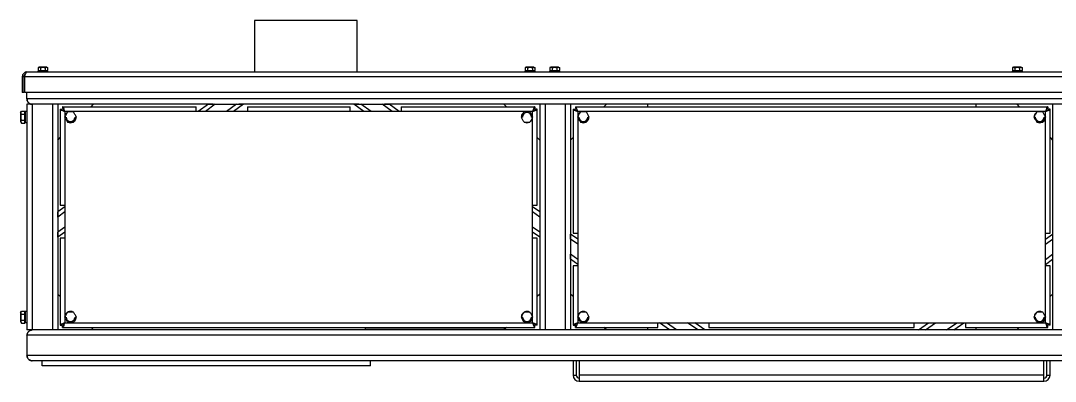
# Paper-space layout '_Inferiore' of a CAD drawing. Header units: millimetres. Extents: x -903 to 1083, y -216 to 136.
# Drawn here: x -903 to 106, y -216 to 136 of the extents above; entities that cross this region are included whole.
import ezdxf

# ---------------------------------------------------------------- set-up
doc = ezdxf.new("R2010")
doc.units = ezdxf.units.MM

psp = doc.layouts.new('_Inferiore')

# ---------------------------------------------------------------- linework, layer by layer
at = {"color": 7, "linetype": 'Continuous', "lineweight": 25}
for p, q in [((-574.8, 135.8), (-674.8, 135.8)), ((-674.8, 135.8), (-674.8, 85.8)), ((-574.8, 85.8), (-574.8, 135.8)), ((-901.3, 81.3), (-901.3, 65.8)), ((-901.3, 81.3), (-899.8, 81.3)), ((-899.8, 81.3), (-899.8, 65.8)), ((-899.1, 81.3), (934.5, 81.3)), ((-899.1, 81.3), (-899.1, 65.8)), ((-896.8, 85.8), (932.2, 85.8)), ((-886.3, 86.6), (-886.3, 85.8)), ((-876.3, 86.6), (-886.3, 86.6)), ((-885, 90.6), (-885.9, 90.1)), ((-885.9, 90.1), (-885.9, 87.1)), ((-885.9, 87.1), (-876.6, 87.1)), ((-877.5, 90.6), (-885, 90.6)), ((-884.3, 86.6), (-884.3, 87.1)), ((-883.6, 90.1), (-883.6, 87.1)), ((-879, 90.1), (-879, 87.1)), ((-878.3, 86.6), (-878.3, 87.1)), ((-877.5, 90.6), (-876.6, 90.1)), ((-877.1, 85.8), (-877.1, 86.6)), ((-876.6, 90.1), (-876.6, 87.1)), ((-876.3, 85.8), (-876.3, 86.6)), ((-411.3, 86.6), (-411.3, 85.8)), ((-401.3, 86.6), (-411.3, 86.6)), ((-410, 90.6), (-410.9, 90.1)), ((-410.9, 90.1), (-410.9, 87.1)), ((-410.9, 87.1), (-401.6, 87.1)), ((-402.5, 90.6), (-410, 90.6)), ((-409.3, 86.6), (-409.3, 87.1)), ((-408.6, 90.1), (-408.6, 87.1)), ((-404, 90.1), (-404, 87.1)), ((-403.3, 86.6), (-403.3, 87.1)), ((-402.5, 90.6), (-401.6, 90.1)), ((-402.1, 85.8), (-402.1, 86.6)), ((-401.6, 90.1), (-401.6, 87.1)), ((-401.3, 85.8), (-401.3, 86.6)), ((-387.3, 86.6), (-387.3, 85.8)), ((-377.3, 86.6), (-387.3, 86.6)), ((-386, 90.6), (-386.9, 90.1)), ((-386.9, 90.1), (-386.9, 87.1)), ((-386.9, 87.1), (-377.6, 87.1)), ((-378.5, 90.6), (-386, 90.6)), ((-385.3, 86.6), (-385.3, 87.1)), ((-384.6, 90.1), (-384.6, 87.1)), ((-380, 90.1), (-380, 87.1)), ((-379.3, 86.6), (-379.3, 87.1)), ((-378.5, 90.6), (-377.6, 90.1)), ((-378.1, 85.8), (-378.1, 86.6)), ((-377.6, 90.1), (-377.6, 87.1)), ((-377.3, 85.8), (-377.3, 86.6)), ((63.7, 86.6), (63.7, 85.8)), ((73.7, 86.6), (63.7, 86.6)), ((65, 90.6), (64.1, 90.1)), ((64.1, 90.1), (64.1, 87.1)), ((64.1, 87.1), (73.4, 87.1)), ((72.5, 90.6), (65, 90.6)), ((65.7, 86.6), (65.7, 87.1)), ((66.4, 90.1), (66.4, 87.1)), ((71, 90.1), (71, 87.1)), ((71.7, 86.6), (71.7, 87.1)), ((72.5, 90.6), (73.4, 90.1)), ((72.9, 85.8), (72.9, 86.6)), ((73.4, 90.1), (73.4, 87.1)), ((73.7, 85.8), (73.7, 86.6)), ((-899.8, 65.8), (-901.3, 65.8)), ((934.5, 65.8), (-899.1, 65.8)), ((-896.8, 59.5), (-896.8, 65.8)), ((933.2, 59.5), (-896.8, 59.5)), ((-715.2, 54.3), (-896.8, 54.3)), ((-896.8, 54.3), (-896.8, -165.7)), ((-891.6, 54.3), (-891.6, -165.7)), ((-872, 54.3), (-872, -165.7)), ((-866.8, 54.3), (-866.8, -165.7)), ((-862.1, 51.8), (-862.1, 50.3)), ((-862.1, 51.8), (-731.8, 51.8)), ((-834.3, 51.8), (-831.8, 54.3)), ((-731.8, 47.3), (-731.8, 51.8)), ((-719.9, 54.3), (-729.7, 47.3)), ((-713.1, 54.3), (-722.8, 47.3)), ((-713.1, 54.3), (-692.4, 54.3)), ((-692.4, 54.3), (-702.2, 47.3)), ((-685.5, 54.3), (-695.3, 47.3)), ((-573.2, 54.3), (-690.3, 54.3)), ((-681.8, 51.8), (-681.8, 47.3)), ((-681.8, 51.8), (-581.8, 51.8)), ((-581.8, 47.3), (-581.8, 51.8)), ((-568.2, 47.3), (-578, 54.3)), ((-571.1, 54.3), (-550.5, 54.3)), ((-561.3, 47.3), (-571.1, 54.3)), ((-540.7, 47.3), (-550.5, 54.3)), ((284.8, 54.3), (-548.3, 54.3)), ((-533.8, 47.3), (-543.6, 54.3)), ((-531.8, 51.8), (-401.5, 51.8)), ((-531.8, 51.8), (-531.8, 47.3)), ((-431.8, 54.3), (-429.3, 51.8)), ((-401.5, 51.8), (-401.5, 50.3)), ((-396.8, 54.3), (-396.8, -165.7)), ((-391.6, 54.3), (-391.6, -165.7)), ((-372, 54.3), (-372, -165.7)), ((-366.8, 54.3), (-366.8, -165.7)), ((-362.1, 51.8), (98.5, 51.8)), ((-362.1, 51.8), (-362.1, 50.3)), ((-334.3, 51.8), (-331.8, 54.3)), ((-291.8, 54.3), (-291.8, 51.8)), ((28.2, 54.3), (28.2, 51.8)), ((68.2, 54.3), (70.7, 51.8)), ((98.5, 51.8), (98.5, 50.3)), ((103.2, 54.3), (103.2, -165.7)), ((-902.9, 46.1), (-902.1, 47.5)), ((-902.9, 46.1), (-902.9, 37.4)), ((-902.1, 47.5), (-898.9, 47.5)), ((-902.1, 44.6), (-898.9, 44.6)), ((-898.9, 36), (-898.9, 47.5)), ((-898.4, 45.8), (-898.9, 45.8)), ((-898.4, 47.3), (-898.4, 36.3)), ((-896.8, 47.3), (-898.4, 47.3)), ((-864.3, 49.5), (-864.3, -44.2)), ((-864.3, 49.5), (-862.8, 49.5)), ((-858.7, 41.8), (-860, 41.8)), ((-403.8, 47.3), (-859.8, 47.3)), ((-859.8, 47.3), (-859.8, 42.2)), ((-859.8, 41.3), (-859.8, -152.8)), ((-849.9, 41.8), (-848.5, 41.8)), ((-413.7, 41.8), (-415, 41.8)), ((-404.9, 41.8), (-403.5, 41.8)), ((-403.8, 42.2), (-403.8, 47.3)), ((-403.8, -152.8), (-403.8, 41.3)), ((-399.3, 49.5), (-400.8, 49.5)), ((-399.3, -44.2), (-399.3, 49.5)), ((-364.3, 49.5), (-364.3, -71.2)), ((-364.3, 49.5), (-362.8, 49.5)), ((-358.7, 41.8), (-360, 41.8)), ((96.2, 47.3), (-359.8, 47.3)), ((-359.8, 47.3), (-359.8, 42.2)), ((-359.8, 41.3), (-359.8, -152.8)), ((-349.9, 41.8), (-348.5, 41.8)), ((86.3, 41.8), (85, 41.8)), ((95.1, 41.8), (96.5, 41.8)), ((96.2, 42.2), (96.2, 47.3)), ((96.2, -152.8), (96.2, 41.3)), ((100.7, 49.5), (99.2, 49.5)), ((100.7, -71.2), (100.7, 49.5)), ((-902.9, 37.4), (-902.1, 36)), ((-902.1, 38.9), (-898.9, 38.9)), ((-902.1, 36), (-898.9, 36)), ((-898.4, 37.8), (-898.9, 37.8)), ((-896.8, 36.3), (-898.4, 36.3)), ((-866.8, 19.3), (-864.3, 21.8)), ((-399.3, 21.8), (-396.8, 19.3)), ((-366.8, 19.3), (-364.3, 21.8)), ((100.7, 21.8), (103.2, 19.3)), ((-859.8, -45.7), (-866.8, -50.7)), ((-864.3, -44.2), (-859.8, -44.2)), ((-403.8, -44.2), (-399.3, -44.2)), ((-396.8, -50.7), (-403.8, -45.7)), ((-859.8, -50.6), (-866.8, -55.6)), ((-396.8, -55.6), (-403.8, -50.6)), ((-859.8, -65.4), (-866.8, -70.4)), ((-859.8, -70.3), (-866.8, -75.3)), ((-396.8, -70.4), (-403.8, -65.4)), ((-396.8, -75.3), (-403.8, -70.3)), ((-864.3, -76.2), (-864.3, -161)), ((-859.8, -76.2), (-864.3, -76.2)), ((-399.3, -76.2), (-403.8, -76.2)), ((-399.3, -161), (-399.3, -76.2)), ((-359.8, -77.2), (-366.8, -72.2)), ((-359.8, -82.1), (-366.8, -77.1)), ((-364.3, -71.2), (-359.8, -71.2)), ((96.2, -71.2), (100.7, -71.2)), ((96.2, -77.2), (103.2, -72.2)), ((96.2, -82.1), (103.2, -77.1)), ((-359.8, -96.9), (-366.8, -91.8)), ((-359.8, -101.8), (-366.8, -96.8)), ((96.2, -96.9), (103.2, -91.8)), ((96.2, -101.8), (103.2, -96.8)), ((-364.3, -103.2), (-364.3, -161)), ((-359.8, -103.2), (-364.3, -103.2)), ((100.7, -103.2), (96.2, -103.2)), ((100.7, -161), (100.7, -103.2)), ((-864.3, -133.2), (-866.8, -130.7)), ((-396.8, -130.7), (-399.3, -133.2)), ((-364.3, -133.2), (-366.8, -130.7)), ((103.2, -130.7), (100.7, -133.2)), ((-902.9, -148.9), (-902.1, -147.5)), ((-902.9, -148.9), (-902.9, -157.6)), ((-902.1, -147.5), (-898.9, -147.5)), ((-902.1, -150.4), (-898.9, -150.4)), ((-898.9, -159), (-898.9, -147.5)), ((-898.4, -149.2), (-898.9, -149.2)), ((-896.8, -147.7), (-898.4, -147.7)), ((-898.4, -147.7), (-898.4, -158.7)), ((-902.9, -157.6), (-902.1, -159)), ((-902.1, -156.1), (-898.9, -156.1)), ((-902.1, -159), (-898.9, -159)), ((-898.4, -157.2), (-898.9, -157.2)), ((-896.8, -158.7), (-898.4, -158.7)), ((-864.3, -161), (-862.8, -161)), ((-858.7, -153.2), (-860, -153.2)), ((-859.8, -153.7), (-859.8, -158.7)), ((-859.8, -158.7), (-403.8, -158.7)), ((-849.9, -153.2), (-848.5, -153.2)), ((-413.7, -153.2), (-415, -153.2)), ((-404.9, -153.2), (-403.5, -153.2)), ((-403.8, -158.7), (-403.8, -153.7)), ((-399.3, -161), (-400.8, -161)), ((-364.3, -161), (-362.8, -161)), ((-358.7, -153.2), (-360, -153.2)), ((-359.8, -153.7), (-359.8, -158.7)), ((-359.8, -158.7), (96.2, -158.7)), ((-349.9, -153.2), (-348.5, -153.2)), ((-281.8, -163.2), (-281.8, -158.7)), ((-270.3, -165.7), (-280.1, -158.7)), ((-263.4, -165.7), (-273.2, -158.7)), ((-242.8, -165.7), (-252.6, -158.7)), ((-235.9, -165.7), (-245.7, -158.7)), ((-231.8, -158.7), (-231.8, -163.2)), ((-31.8, -163.2), (-31.8, -158.7)), ((-27.6, -165.7), (-17.8, -158.7)), ((-20.8, -165.7), (-11, -158.7)), ((-0.1, -165.7), (9.7, -158.7)), ((6.8, -165.7), (16.5, -158.7)), ((18.2, -158.7), (18.2, -163.2)), ((86.3, -153.2), (85, -153.2)), ((95.1, -153.2), (96.5, -153.2)), ((96.2, -158.7), (96.2, -153.7)), ((100.7, -161), (99.2, -161)), ((-265.6, -165.7), (-896.8, -165.7)), ((-896.8, -170.9), (-896.8, -190.5)), ((933.2, -170.9), (-896.8, -170.9)), ((-862.1, -163.2), (-862.1, -161.7)), ((-862.1, -163.2), (-401.5, -163.2)), ((-831.8, -165.7), (-834.3, -163.2)), ((-566.8, -165.7), (-566.8, -163.7)), ((-566.8, -163.7), (-429.8, -163.7)), ((-429.3, -163.2), (-431.8, -165.7)), ((-401.5, -163.2), (-401.5, -161.7)), ((-362.1, -163.2), (-362.1, -161.7)), ((-362.1, -163.2), (-281.8, -163.2)), ((-331.8, -165.7), (-334.3, -163.2)), ((-291.8, -163.2), (-291.8, -165.7)), ((-242.8, -165.7), (-263.4, -165.7)), ((-22.9, -165.7), (-240.6, -165.7)), ((-231.8, -163.2), (-31.8, -163.2)), ((-0.1, -165.7), (-20.8, -165.7)), ((933.2, -165.7), (2, -165.7)), ((18.2, -163.2), (98.5, -163.2)), ((28.2, -163.2), (28.2, -165.7)), ((70.7, -163.2), (68.2, -165.7)), ((98.5, -163.2), (98.5, -161.7)), ((933.2, -190.5), (-896.8, -190.5)), ((928, -195.7), (-891.6, -195.7)), ((-881.8, -200.7), (-881.8, -195.7)), ((-561.8, -200.7), (-881.8, -200.7)), ((-561.8, -200.7), (-561.8, -195.7)), ((-364.3, -195.7), (-364.3, -209.7)), ((-361.3, -195.7), (-361.3, -209.7)), ((-358.3, -195.7), (-358.3, -215.7)), ((94.7, -215.7), (94.7, -195.7)), ((97.7, -209.7), (97.7, -195.7)), ((100.7, -209.7), (100.7, -195.7)), ((-364.3, -209.7), (-361.3, -209.7)), ((94.7, -209.7), (-358.3, -209.7)), ((97.7, -209.7), (100.7, -209.7)), ((-358.3, -215.7), (94.7, -215.7))]:
    psp.add_line(p, q, dxfattribs=at)
for centre, radius, start, end in [((-854.3, 41.8), 5.5, 127.4937, 172.1802), ((-854.3, 41.8), 4.39, 180, 0), ((-854.3, 41.8), 5.5, 65.5154, 113.664), ((-854.3, 41.8), 5.5, 307.4937, 352.1802), ((-409.3, 41.8), 5.5, 127.4937, 172.1802), ((-409.3, 41.8), 4.39, 0, 180), ((-409.3, 41.8), 5.5, 65.5154, 113.664), ((-409.3, 41.8), 5.5, 307.4937, 352.1802), ((-354.3, 41.8), 5.5, 127.4937, 172.1802), ((-354.3, 41.8), 4.39, 180, 0), ((-354.3, 41.8), 5.5, 65.5154, 113.664), ((-354.3, 41.8), 5.5, 307.4937, 352.1802), ((90.7, 41.8), 5.5, 127.4937, 172.1802), ((90.7, 41.8), 4.39, 180, 0), ((90.7, 41.8), 5.5, 65.5154, 113.664), ((90.7, 41.8), 5.5, 307.4937, 352.1802), ((-854.3, 41.8), 5.5, 245.5154, 293.664), ((-409.3, 41.8), 5.5, 245.5154, 293.664), ((-354.3, 41.8), 5.5, 245.5154, 293.664), ((90.7, 41.8), 5.5, 245.5154, 293.664), ((-854.3, -153.2), 5.5, 127.4937, 172.1802), ((-854.3, -153.2), 5.5, 65.5154, 113.664), ((-409.3, -153.2), 5.5, 127.4937, 172.1802), ((-409.3, -153.2), 5.5, 65.5154, 113.664), ((-354.3, -153.2), 5.5, 127.4937, 172.1802), ((-354.3, -153.2), 5.5, 65.5154, 113.664), ((90.7, -153.2), 5.5, 127.4937, 172.1802), ((90.7, -153.2), 5.5, 65.5154, 113.664), ((-854.3, -153.2), 4.39, 180, 0), ((-854.3, -153.2), 5.5, 245.5154, 293.664), ((-854.3, -153.2), 5.5, 307.4937, 352.1802), ((-409.3, -153.2), 4.39, 180, 0), ((-409.3, -153.2), 5.5, 245.5154, 293.664), ((-409.3, -153.2), 5.5, 307.4937, 352.1802), ((-354.3, -153.2), 4.39, 180, 0), ((-354.3, -153.2), 5.5, 245.38, 294.62), ((-354.3, -153.2), 5.5, 307.4937, 352.1802), ((90.7, -153.2), 4.39, 180, 0), ((90.7, -153.2), 5.5, 245.5154, 293.664), ((90.7, -153.2), 5.5, 307.4937, 352.1802), ((-358.3, -209.7), 6, 180, 270), ((-358.3, -209.7), 3, 180, 270), ((94.7, -209.7), 3, 270, 0), ((94.7, -209.7), 6, 270, 0)]:
    psp.add_arc(centre, radius, start, end, dxfattribs=at)
for points in [[(-896.8, 85.8), (-897.4, 85.7), (-898.5, 85.6), (-900, 84.5), (-901.1, 83), (-901.2, 81.8), (-901.3, 81.3)], [(-899.1, 81.3), (-898.9, 81.8), (-898.5, 83), (-897.9, 84.5), (-897.3, 85.6), (-897, 85.7), (-896.8, 85.8)], [(-859.8, 47.3), (-860, 47.8), (-860.3, 49), (-860.9, 50.5), (-861.5, 51.6), (-861.9, 51.7), (-862.1, 51.8)], [(-401.5, 51.8), (-401.7, 51.7), (-402, 51.6), (-402.6, 50.5), (-403.2, 49), (-403.6, 47.8), (-403.8, 47.3)], [(-359.8, 47.3), (-360, 47.8), (-360.3, 49), (-360.9, 50.5), (-361.5, 51.6), (-361.9, 51.7), (-362.1, 51.8)], [(98.5, 51.8), (98.3, 51.7), (98, 51.6), (97.4, 50.5), (96.8, 49), (96.4, 47.8), (96.2, 47.3)], [(-864.3, 49.5), (-864.2, 49.4), (-864.1, 49), (-863, 48.4), (-861.5, 47.8), (-860.4, 47.4), (-859.8, 47.3)], [(-862.8, 49.5), (-862.7, 49.4), (-862.6, 49), (-861.9, 48.4), (-860.9, 47.8), (-860.2, 47.4), (-859.8, 47.3)], [(-859.8, 47.3), (-860, 47.6), (-860.3, 48.4), (-860.9, 49.4), (-861.5, 50.1), (-861.9, 50.2), (-862.1, 50.3)], [(-401.5, 50.3), (-401.7, 50.2), (-402, 50.1), (-402.6, 49.4), (-403.2, 48.4), (-403.6, 47.6), (-403.8, 47.3)], [(-403.8, 47.3), (-403.2, 47.4), (-402, 47.8), (-400.5, 48.4), (-399.5, 49), (-399.3, 49.4), (-399.3, 49.5)], [(-403.8, 47.3), (-403.4, 47.4), (-402.6, 47.8), (-401.6, 48.4), (-400.9, 49), (-400.8, 49.4), (-400.8, 49.5)], [(-364.3, 49.5), (-364.2, 49.4), (-364.1, 49), (-363, 48.4), (-361.5, 47.8), (-360.4, 47.4), (-359.8, 47.3)], [(-362.8, 49.5), (-362.7, 49.4), (-362.6, 49), (-361.9, 48.4), (-360.9, 47.8), (-360.2, 47.4), (-359.8, 47.3)], [(-359.8, 47.3), (-360, 47.6), (-360.3, 48.4), (-360.9, 49.4), (-361.5, 50.1), (-361.9, 50.2), (-362.1, 50.3)], [(98.5, 50.3), (98.3, 50.2), (98, 50.1), (97.4, 49.4), (96.8, 48.4), (96.4, 47.6), (96.2, 47.3)], [(96.2, 47.3), (96.8, 47.4), (98, 47.8), (99.5, 48.4), (100.5, 49), (100.7, 49.4), (100.7, 49.5)], [(96.2, 47.3), (96.6, 47.4), (97.4, 47.8), (98.4, 48.4), (99.1, 49), (99.2, 49.4), (99.2, 49.5)], [(-859.8, -158.7), (-860.4, -158.9), (-861.5, -159.3), (-863, -159.9), (-864.1, -160.5), (-864.2, -160.8), (-864.3, -161)], [(-859.8, -158.7), (-860.2, -158.9), (-860.9, -159.3), (-861.9, -159.9), (-862.6, -160.5), (-862.7, -160.8), (-862.8, -161)], [(-862.1, -163.2), (-861.9, -163.2), (-861.5, -163), (-860.9, -162), (-860.3, -160.5), (-860, -159.3), (-859.8, -158.7)], [(-862.1, -161.7), (-861.9, -161.7), (-861.5, -161.6), (-860.9, -160.9), (-860.3, -159.9), (-860, -159.1), (-859.8, -158.7)], [(-403.8, -158.7), (-403.6, -159.3), (-403.2, -160.5), (-402.6, -162), (-402, -163), (-401.7, -163.2), (-401.5, -163.2)], [(-403.8, -158.7), (-403.6, -159.1), (-403.2, -159.9), (-402.6, -160.9), (-402, -161.6), (-401.7, -161.7), (-401.5, -161.7)], [(-399.3, -161), (-399.3, -160.8), (-399.5, -160.5), (-400.5, -159.9), (-402, -159.3), (-403.2, -158.9), (-403.8, -158.7)], [(-400.8, -161), (-400.8, -160.8), (-400.9, -160.5), (-401.6, -159.9), (-402.6, -159.3), (-403.4, -158.9), (-403.8, -158.7)], [(-359.8, -158.7), (-360.4, -158.9), (-361.5, -159.3), (-363, -159.9), (-364.1, -160.5), (-364.2, -160.8), (-364.3, -161)], [(-359.8, -158.7), (-360.2, -158.9), (-360.9, -159.3), (-361.9, -159.9), (-362.6, -160.5), (-362.7, -160.8), (-362.8, -161)], [(-362.1, -163.2), (-361.9, -163.2), (-361.5, -163), (-360.9, -162), (-360.3, -160.5), (-360, -159.3), (-359.8, -158.7)], [(-362.1, -161.7), (-361.9, -161.7), (-361.5, -161.6), (-360.9, -160.9), (-360.3, -159.9), (-360, -159.1), (-359.8, -158.7)], [(96.2, -158.7), (96.4, -159.3), (96.8, -160.5), (97.4, -162), (98, -163), (98.3, -163.2), (98.5, -163.2)], [(96.2, -158.7), (96.4, -159.1), (96.8, -159.9), (97.4, -160.9), (98, -161.6), (98.3, -161.7), (98.5, -161.7)], [(100.7, -161), (100.7, -160.8), (100.5, -160.5), (99.5, -159.9), (98, -159.3), (96.8, -158.9), (96.2, -158.7)], [(99.2, -161), (99.2, -160.8), (99.1, -160.5), (98.4, -159.9), (97.4, -159.3), (96.6, -158.9), (96.2, -158.7)]]:
    psp.add_open_spline(points, degree=3, dxfattribs=at)
for points, knots in [([(-898.1, 83.9), (-898.4, 83.7), (-899, 83.4), (-899.6, 82.4), (-899.7, 81.6), (-899.8, 81.3)], [0, 0, 0, 0, 0.280009, 0.640004, 1, 1, 1, 1]), ([(-885.9, 90.1), (-885.5, 90.2), (-884.7, 90.6), (-884, 90.2), (-883.6, 90.1)], [0, 0, 0, 0, 0.499067, 1, 1, 1, 1]), ([(-883.6, 90.1), (-882.8, 90.2), (-881.3, 90.6), (-879.7, 90.2), (-879, 90.1)], [0, 0, 0, 0, 0.499858, 1, 1, 1, 1]), ([(-879, 90.1), (-878.6, 90.2), (-877.8, 90.6), (-877, 90.2), (-876.6, 90.1)], [0, 0, 0, 0, 0.499067, 1, 1, 1, 1]), ([(-410.9, 90.1), (-410.5, 90.2), (-409.7, 90.6), (-409, 90.2), (-408.6, 90.1)], [0, 0, 0, 0, 0.499067, 1, 1, 1, 1]), ([(-408.6, 90.1), (-407.8, 90.2), (-406.3, 90.6), (-404.7, 90.2), (-404, 90.1)], [0, 0, 0, 0, 0.499858, 1, 1, 1, 1]), ([(-404, 90.1), (-403.6, 90.2), (-402.8, 90.6), (-402, 90.2), (-401.6, 90.1)], [0, 0, 0, 0, 0.499067, 1, 1, 1, 1]), ([(-386.9, 90.1), (-386.5, 90.2), (-385.7, 90.6), (-385, 90.2), (-384.6, 90.1)], [0, 0, 0, 0, 0.499067, 1, 1, 1, 1]), ([(-384.6, 90.1), (-383.8, 90.2), (-382.3, 90.6), (-380.7, 90.2), (-380, 90.1)], [0, 0, 0, 0, 0.499858, 1, 1, 1, 1]), ([(-380, 90.1), (-379.6, 90.2), (-378.8, 90.6), (-378, 90.2), (-377.6, 90.1)], [0, 0, 0, 0, 0.499067, 1, 1, 1, 1]), ([(64.1, 90.1), (64.5, 90.2), (65.3, 90.6), (66, 90.2), (66.4, 90.1)], [0, 0, 0, 0, 0.499067, 1, 1, 1, 1]), ([(66.4, 90.1), (67.2, 90.2), (68.7, 90.6), (70.3, 90.2), (71, 90.1)], [0, 0, 0, 0, 0.499858, 1, 1, 1, 1]), ([(71, 90.1), (71.4, 90.2), (72.2, 90.6), (73, 90.2), (73.4, 90.1)], [0, 0, 0, 0, 0.499067, 1, 1, 1, 1]), ([(-891.6, 54.3), (-892, 54.3), (-893, 54.4), (-894.4, 55), (-895.5, 56), (-896.3, 57.1), (-896.7, 58.3), (-896.7, 59.1), (-896.8, 59.5)], [0, 0, 0, 0, 0.204354, 0.415712, 0.616815, 0.759332, 0.886228, 1, 1, 1, 1]), ([(-896.8, 59.5), (-896.7, 59), (-896.6, 57.9), (-895.9, 56.5), (-894.8, 55.3), (-893.3, 54.4), (-892.1, 54.3), (-891.6, 54.3)], [0, 0, 0, 0, 0.146754, 0.316126, 0.510248, 0.757793, 1, 1, 1, 1]), ([(-719.9, 54.3), (-719.9, 54.3), (-719.9, 54.3), (-719.5, 54.3), (-718.8, 54.3), (-717.6, 54.3), (-715.6, 54.3), (-713.9, 54.3), (-713.1, 54.3)], [0, 0, 0, 0, 0.085005, 0.180816, 0.291502, 0.418244, 0.70617, 1, 1, 1, 1]), ([(-692.4, 54.3), (-691.6, 54.3), (-689.9, 54.3), (-687.9, 54.3), (-686.7, 54.3), (-686, 54.3), (-685.6, 54.3), (-685.6, 54.3), (-685.5, 54.3)], [0, 0, 0, 0, 0.29383, 0.581756, 0.708498, 0.819184, 0.914995, 1, 1, 1, 1]), ([(-578, 54.3), (-578, 54.3), (-577.9, 54.3), (-577.5, 54.3), (-576.8, 54.3), (-575.6, 54.3), (-573.6, 54.3), (-572, 54.3), (-571.1, 54.3)], [0, 0, 0, 0, 0.085005, 0.180816, 0.291502, 0.418244, 0.70617, 1, 1, 1, 1]), ([(-550.5, 54.3), (-549.6, 54.3), (-547.9, 54.3), (-546, 54.3), (-544.7, 54.3), (-544.1, 54.3), (-543.7, 54.3), (-543.6, 54.3), (-543.6, 54.3)], [0, 0, 0, 0, 0.29383, 0.581756, 0.708498, 0.819184, 0.914995, 1, 1, 1, 1]), ([(-902.1, 44.6), (-902.3, 45.1), (-902.7, 46.1), (-902.3, 47), (-902.1, 47.5)], [0, 0, 0, 0, 0.499067, 1, 1, 1, 1]), ([(-902.1, 38.9), (-902.3, 39.8), (-902.7, 41.8), (-902.3, 43.7), (-902.1, 44.6)], [0, 0, 0, 0, 0.499863, 1, 1, 1, 1]), ([(-857.1, 46.8), (-857.6, 45.9), (-858.6, 44.3), (-859.6, 42.6), (-860, 41.8)], [0, 0, 0, 0, 0.499067, 1, 1, 1, 1]), ([(-860, 41.8), (-859.6, 40.9), (-858.6, 39.3), (-857.6, 37.6), (-857.1, 36.8)], [0, 0, 0, 0, 0.499067, 1, 1, 1, 1]), ([(-851.4, 46.8), (-852.3, 46.8), (-854.3, 46.8), (-856.2, 46.8), (-857.1, 46.8)], [0, 0, 0, 0, 0.500137, 1, 1, 1, 1]), ([(-848.5, 41.8), (-849, 42.6), (-849.9, 44.3), (-850.9, 45.9), (-851.4, 46.8)], [0, 0, 0, 0, 0.499067, 1, 1, 1, 1]), ([(-851.4, 36.8), (-850.9, 37.6), (-849.9, 39.3), (-849, 40.9), (-848.5, 41.8)], [0, 0, 0, 0, 0.499067, 1, 1, 1, 1]), ([(-412.1, 46.8), (-412.6, 45.9), (-413.6, 44.3), (-414.6, 42.6), (-415, 41.8)], [0, 0, 0, 0, 0.499067, 1, 1, 1, 1]), ([(-415, 41.8), (-414.6, 40.9), (-413.6, 39.3), (-412.6, 37.6), (-412.1, 36.8)], [0, 0, 0, 0, 0.499067, 1, 1, 1, 1]), ([(-406.4, 46.8), (-407.3, 46.8), (-409.3, 46.8), (-411.2, 46.8), (-412.1, 46.8)], [0, 0, 0, 0, 0.500137, 1, 1, 1, 1]), ([(-403.5, 41.8), (-404, 42.6), (-404.9, 44.3), (-405.9, 45.9), (-406.4, 46.8)], [0, 0, 0, 0, 0.499067, 1, 1, 1, 1]), ([(-406.4, 36.8), (-405.9, 37.6), (-404.9, 39.3), (-404, 40.9), (-403.5, 41.8)], [0, 0, 0, 0, 0.499067, 1, 1, 1, 1]), ([(-357.1, 46.8), (-357.6, 45.9), (-358.6, 44.3), (-359.6, 42.6), (-360, 41.8)], [0, 0, 0, 0, 0.499067, 1, 1, 1, 1]), ([(-360, 41.8), (-359.6, 40.9), (-358.6, 39.3), (-357.6, 37.6), (-357.1, 36.8)], [0, 0, 0, 0, 0.499067, 1, 1, 1, 1]), ([(-351.4, 46.8), (-352.3, 46.8), (-354.3, 46.8), (-356.2, 46.8), (-357.1, 46.8)], [0, 0, 0, 0, 0.500137, 1, 1, 1, 1]), ([(-348.5, 41.8), (-349, 42.6), (-349.9, 44.3), (-350.9, 45.9), (-351.4, 46.8)], [0, 0, 0, 0, 0.499067, 1, 1, 1, 1]), ([(-351.4, 36.8), (-350.9, 37.6), (-349.9, 39.3), (-349, 40.9), (-348.5, 41.8)], [0, 0, 0, 0, 0.499067, 1, 1, 1, 1]), ([(87.9, 46.8), (87.4, 45.9), (86.4, 44.3), (85.4, 42.6), (85, 41.8)], [0, 0, 0, 0, 0.499067, 1, 1, 1, 1]), ([(85, 41.8), (85.4, 40.9), (86.4, 39.3), (87.4, 37.6), (87.9, 36.8)], [0, 0, 0, 0, 0.499067, 1, 1, 1, 1]), ([(93.6, 46.8), (92.7, 46.8), (90.7, 46.8), (88.8, 46.8), (87.9, 46.8)], [0, 0, 0, 0, 0.500137, 1, 1, 1, 1]), ([(96.5, 41.8), (96, 42.6), (95.1, 44.3), (94.1, 45.9), (93.6, 46.8)], [0, 0, 0, 0, 0.499067, 1, 1, 1, 1]), ([(93.6, 36.8), (94.1, 37.6), (95.1, 39.3), (96, 40.9), (96.5, 41.8)], [0, 0, 0, 0, 0.499067, 1, 1, 1, 1]), ([(-902.1, 36), (-902.3, 36.5), (-902.7, 37.4), (-902.3, 38.4), (-902.1, 38.9)], [0, 0, 0, 0, 0.499067, 1, 1, 1, 1]), ([(-857.1, 36.8), (-856.2, 36.8), (-854.3, 36.8), (-852.3, 36.8), (-851.4, 36.8)], [0, 0, 0, 0, 0.499863, 1, 1, 1, 1]), ([(-412.1, 36.8), (-411.2, 36.8), (-409.3, 36.8), (-407.3, 36.8), (-406.4, 36.8)], [0, 0, 0, 0, 0.499863, 1, 1, 1, 1]), ([(-357.1, 36.8), (-356.2, 36.8), (-354.3, 36.8), (-352.3, 36.8), (-351.4, 36.8)], [0, 0, 0, 0, 0.499863, 1, 1, 1, 1]), ([(87.9, 36.8), (88.8, 36.8), (90.7, 36.8), (92.7, 36.8), (93.6, 36.8)], [0, 0, 0, 0, 0.499863, 1, 1, 1, 1]), ([(-866.8, -55.6), (-866.8, -55), (-866.8, -53.6), (-866.8, -51.9), (-866.8, -50.9), (-866.8, -50.8), (-866.8, -50.7)], [0, 0, 0, 0, 0.294936, 0.595376, 0.810635, 1, 1, 1, 1]), ([(-396.8, -50.7), (-396.8, -50.8), (-396.8, -50.8), (-396.8, -51.5), (-396.8, -52.6), (-396.8, -54), (-396.8, -55.1), (-396.8, -55.6)], [0, 0, 0, 0, 0.158956, 0.3365435, 0.5312249, 0.7703965, 1, 1, 1, 1]), ([(-866.8, -75.3), (-866.8, -75.3), (-866.8, -75.2), (-866.8, -74.5), (-866.8, -73.5), (-866.8, -72), (-866.8, -70.9), (-866.8, -70.4)], [0, 0, 0, 0, 0.158956, 0.336544, 0.531225, 0.770397, 1, 1, 1, 1]), ([(-396.8, -70.4), (-396.8, -71.1), (-396.8, -72.5), (-396.8, -74.1), (-396.8, -75.1), (-396.8, -75.3), (-396.8, -75.3)], [0, 0, 0, 0, 0.294936, 0.595376, 0.810635, 1, 1, 1, 1]), ([(-366.8, -77.1), (-366.8, -76.4), (-366.8, -75), (-366.8, -73.4), (-366.8, -72.3), (-366.8, -72.2), (-366.8, -72.2)], [0, 0, 0, 0, 0.2949363, 0.5953756, 0.8106349, 1, 1, 1, 1]), ([(103.2, -72.2), (103.2, -72.2), (103.2, -72.3), (103.2, -72.9), (103.2, -74), (103.2, -75.5), (103.2, -76.6), (103.2, -77.1)], [0, 0, 0, 0, 0.158956, 0.336544, 0.531225, 0.770397, 1, 1, 1, 1]), ([(-366.8, -96.8), (-366.8, -96.7), (-366.8, -96.6), (-366.8, -96), (-366.8, -94.9), (-366.8, -93.5), (-366.8, -92.4), (-366.8, -91.8)], [0, 0, 0, 0, 0.158956, 0.3365435, 0.5312249, 0.7703965, 1, 1, 1, 1]), ([(103.2, -91.8), (103.2, -92.5), (103.2, -93.9), (103.2, -95.6), (103.2, -96.6), (103.2, -96.7), (103.2, -96.8)], [0, 0, 0, 0, 0.294936, 0.595376, 0.810635, 1, 1, 1, 1]), ([(-902.1, -150.4), (-902.3, -149.9), (-902.7, -148.9), (-902.3, -148), (-902.1, -147.5)], [0, 0, 0, 0, 0.499067, 1, 1, 1, 1]), ([(-902.1, -156.1), (-902.3, -155.2), (-902.7, -153.2), (-902.3, -151.3), (-902.1, -150.4)], [0, 0, 0, 0, 0.499863, 1, 1, 1, 1]), ([(-857.1, -148.2), (-857.6, -149.1), (-858.6, -150.7), (-859.6, -152.4), (-860, -153.2)], [0, 0, 0, 0, 0.499067, 1, 1, 1, 1]), ([(-851.4, -148.2), (-852.3, -148.2), (-854.3, -148.2), (-856.2, -148.2), (-857.1, -148.2)], [0, 0, 0, 0, 0.500137, 1, 1, 1, 1]), ([(-848.5, -153.2), (-849, -152.4), (-849.9, -150.7), (-850.9, -149.1), (-851.4, -148.2)], [0, 0, 0, 0, 0.499067, 1, 1, 1, 1]), ([(-412.1, -148.2), (-412.6, -149.1), (-413.6, -150.7), (-414.6, -152.4), (-415, -153.2)], [0, 0, 0, 0, 0.499067, 1, 1, 1, 1]), ([(-406.4, -148.2), (-407.3, -148.2), (-409.3, -148.2), (-411.2, -148.2), (-412.1, -148.2)], [0, 0, 0, 0, 0.500137, 1, 1, 1, 1]), ([(-403.5, -153.2), (-404, -152.4), (-404.9, -150.7), (-405.9, -149.1), (-406.4, -148.2)], [0, 0, 0, 0, 0.499067, 1, 1, 1, 1]), ([(-357.1, -148.2), (-357.6, -149.1), (-358.6, -150.7), (-359.6, -152.4), (-360, -153.2)], [0, 0, 0, 0, 0.499067, 1, 1, 1, 1]), ([(-351.4, -148.2), (-352.3, -148.2), (-354.3, -148.2), (-356.2, -148.2), (-357.1, -148.2)], [0, 0, 0, 0, 0.500137, 1, 1, 1, 1]), ([(-348.5, -153.2), (-349, -152.4), (-349.9, -150.7), (-350.9, -149.1), (-351.4, -148.2)], [0, 0, 0, 0, 0.499067, 1, 1, 1, 1]), ([(87.9, -148.2), (87.4, -149.1), (86.4, -150.7), (85.4, -152.4), (85, -153.2)], [0, 0, 0, 0, 0.499067, 1, 1, 1, 1]), ([(93.6, -148.2), (92.7, -148.2), (90.7, -148.2), (88.8, -148.2), (87.9, -148.2)], [0, 0, 0, 0, 0.500137, 1, 1, 1, 1]), ([(96.5, -153.2), (96, -152.4), (95.1, -150.7), (94.1, -149.1), (93.6, -148.2)], [0, 0, 0, 0, 0.499067, 1, 1, 1, 1]), ([(-902.1, -159), (-902.3, -158.5), (-902.7, -157.6), (-902.3, -156.6), (-902.1, -156.1)], [0, 0, 0, 0, 0.499067, 1, 1, 1, 1]), ([(-860, -153.2), (-859.6, -154.1), (-858.6, -155.7), (-857.6, -157.4), (-857.1, -158.2)], [0, 0, 0, 0, 0.499067, 1, 1, 1, 1]), ([(-857.1, -158.2), (-856.2, -158.2), (-854.3, -158.2), (-852.3, -158.2), (-851.4, -158.2)], [0, 0, 0, 0, 0.499863, 1, 1, 1, 1]), ([(-851.4, -158.2), (-850.9, -157.4), (-849.9, -155.7), (-849, -154.1), (-848.5, -153.2)], [0, 0, 0, 0, 0.499067, 1, 1, 1, 1]), ([(-415, -153.2), (-414.6, -154.1), (-413.6, -155.7), (-412.6, -157.4), (-412.1, -158.2)], [0, 0, 0, 0, 0.499067, 1, 1, 1, 1]), ([(-412.1, -158.2), (-411.2, -158.2), (-409.3, -158.2), (-407.3, -158.2), (-406.4, -158.2)], [0, 0, 0, 0, 0.499863, 1, 1, 1, 1]), ([(-406.4, -158.2), (-405.9, -157.4), (-404.9, -155.7), (-404, -154.1), (-403.5, -153.2)], [0, 0, 0, 0, 0.499067, 1, 1, 1, 1]), ([(-360, -153.2), (-359.6, -154.1), (-358.6, -155.7), (-357.6, -157.4), (-357.1, -158.2)], [0, 0, 0, 0, 0.499067, 1, 1, 1, 1]), ([(-357.1, -158.2), (-356.2, -158.2), (-354.3, -158.2), (-352.3, -158.2), (-351.4, -158.2)], [0, 0, 0, 0, 0.499863, 1, 1, 1, 1]), ([(-351.4, -158.2), (-350.9, -157.4), (-349.9, -155.7), (-349, -154.1), (-348.5, -153.2)], [0, 0, 0, 0, 0.499067, 1, 1, 1, 1]), ([(85, -153.2), (85.4, -154.1), (86.4, -155.7), (87.4, -157.4), (87.9, -158.2)], [0, 0, 0, 0, 0.499067, 1, 1, 1, 1]), ([(87.9, -158.2), (88.8, -158.2), (90.7, -158.2), (92.7, -158.2), (93.6, -158.2)], [0, 0, 0, 0, 0.499863, 1, 1, 1, 1]), ([(93.6, -158.2), (94.1, -157.4), (95.1, -155.7), (96, -154.1), (96.5, -153.2)], [0, 0, 0, 0, 0.499067, 1, 1, 1, 1]), ([(-891.6, -165.7), (-892, -165.8), (-893, -165.9), (-894.4, -166.5), (-895.5, -167.5), (-896.3, -168.6), (-896.7, -169.8), (-896.7, -170.6), (-896.8, -170.9)], [0, 0, 0, 0, 0.204354, 0.415712, 0.616815, 0.759332, 0.886228, 1, 1, 1, 1]), ([(-896.8, -170.9), (-896.7, -170.5), (-896.6, -169.4), (-895.9, -168), (-894.8, -166.7), (-893.3, -165.9), (-892.1, -165.8), (-891.6, -165.7)], [0, 0, 0, 0, 0.146754, 0.316126, 0.510248, 0.757793, 1, 1, 1, 1]), ([(-263.4, -165.7), (-264.3, -165.7), (-265.9, -165.7), (-267.9, -165.7), (-269.2, -165.7), (-269.8, -165.7), (-270.2, -165.7), (-270.3, -165.7), (-270.3, -165.7)], [0, 0, 0, 0, 0.2938304, 0.5817558, 0.7084981, 0.8191836, 0.9149953, 1, 1, 1, 1]), ([(-235.9, -165.7), (-235.9, -165.7), (-236, -165.7), (-236.4, -165.7), (-237, -165.7), (-238.3, -165.7), (-240.2, -165.7), (-241.9, -165.7), (-242.8, -165.7)], [0, 0, 0, 0, 0.085005, 0.180816, 0.291502, 0.418244, 0.70617, 1, 1, 1, 1]), ([(-20.8, -165.7), (-21.6, -165.7), (-23.3, -165.7), (-25.2, -165.7), (-26.5, -165.7), (-27.1, -165.7), (-27.6, -165.7), (-27.6, -165.7), (-27.6, -165.7)], [0, 0, 0, 0, 0.29383, 0.581756, 0.708498, 0.819184, 0.914995, 1, 1, 1, 1]), ([(6.8, -165.7), (6.7, -165.7), (6.7, -165.7), (6.3, -165.7), (5.6, -165.7), (4.4, -165.7), (2.4, -165.7), (0.7, -165.7), (-0.1, -165.7)], [0, 0, 0, 0, 0.085005, 0.180816, 0.291502, 0.418244, 0.70617, 1, 1, 1, 1]), ([(-896.8, -190.5), (-896.7, -191), (-896.6, -192.1), (-895.9, -193.5), (-894.8, -194.7), (-893.3, -195.6), (-892.1, -195.7), (-891.6, -195.7)], [0, 0, 0, 0, 0.146754, 0.316126, 0.510248, 0.757793, 1, 1, 1, 1]), ([(-891.6, -195.7), (-892, -195.7), (-893, -195.6), (-894.4, -195), (-895.5, -194), (-896.3, -192.9), (-896.7, -191.7), (-896.7, -190.9), (-896.8, -190.5)], [0, 0, 0, 0, 0.204354, 0.415712, 0.616815, 0.759332, 0.886228, 1, 1, 1, 1])]:
    psp.add_open_spline(points, degree=3, knots=knots, dxfattribs=at)

doc.saveas('drawing.dxf')
